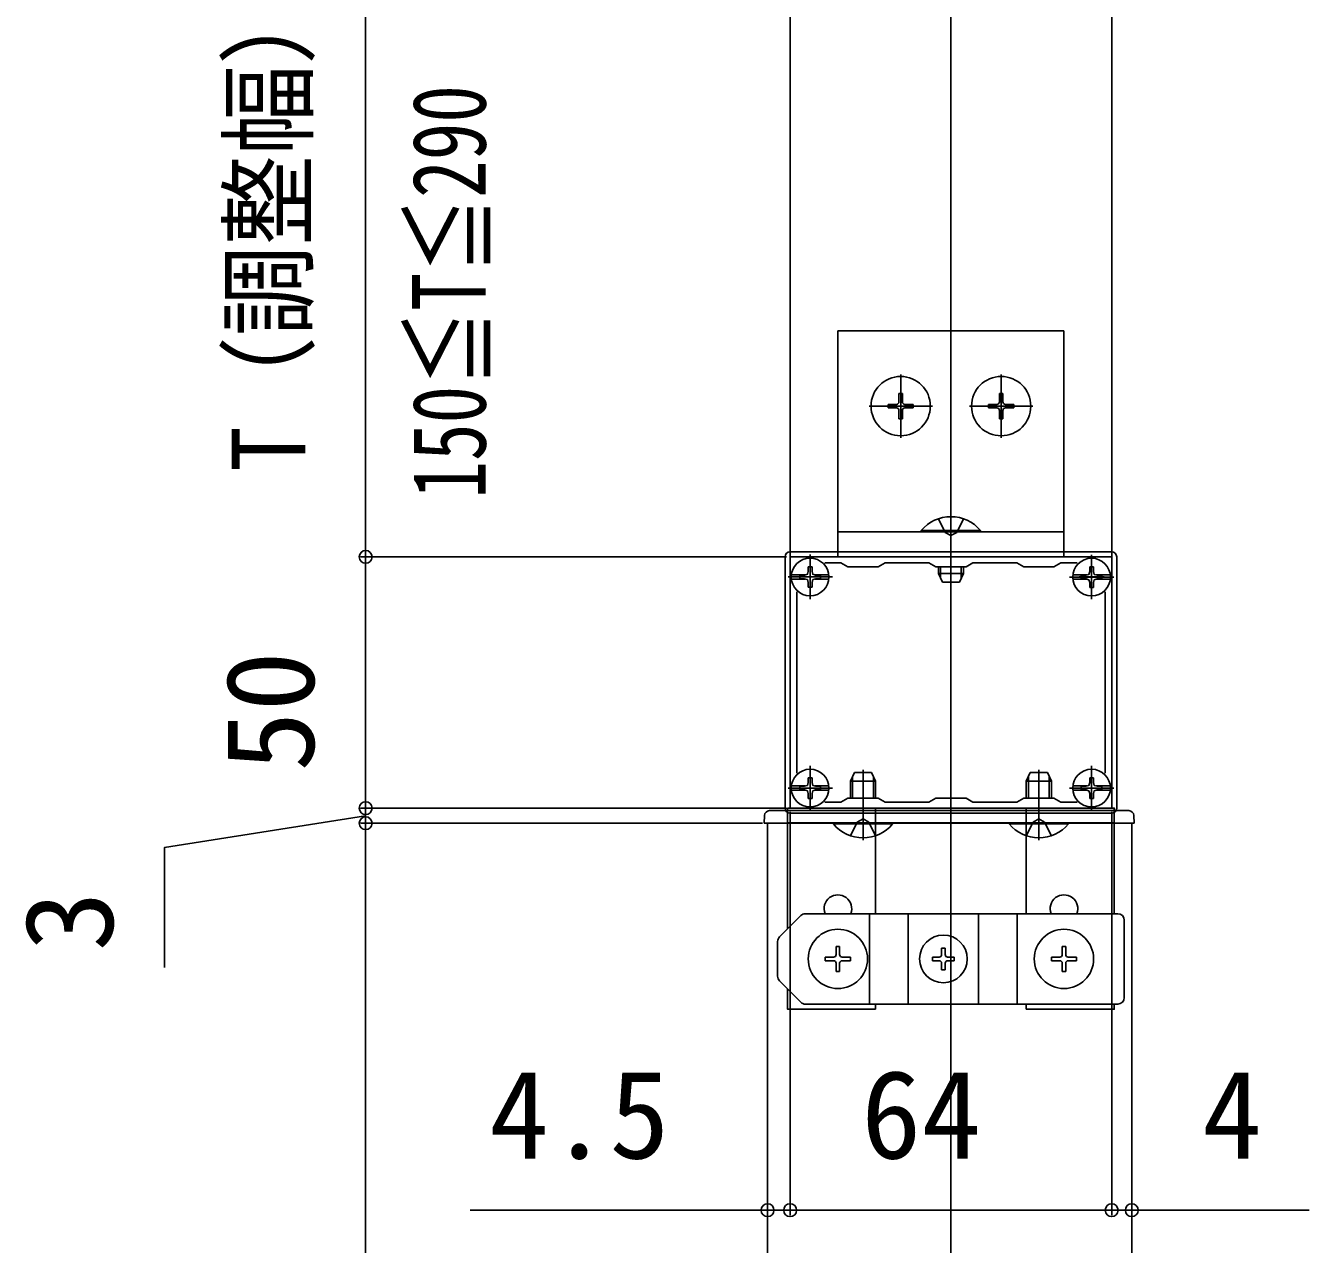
# Model space of a CAD drawing. Units: millimetres, scale not verified. Extents: x -1050 to 1050, y -1571 to 1561.
# Drawn here: x -767.2 to -511.7, y -1086.6 to -844.1 of the extents above; entities that cross this region are included whole.
import ezdxf
from ezdxf.enums import TextEntityAlignment as Align

# ---------------------------------------------------------------- set-up
doc = ezdxf.new("R2010")
doc.units = ezdxf.units.MM
doc.header["$LTSCALE"] = 8
for name, color, linetype in [('0-3_YKK_11E', 7, 'Continuous'), ('0-4_YKK_12', 2, 'Continuous'), ('0-5_YKK_13', 4, 'Continuous'), ('0-6_YKK_D', 6, 'Continuous')]:
    doc.layers.add(name, color=color, linetype=linetype)
doc.styles.add('ＭＳ ゴシック', font='')
doc.styles.get('ＭＳ ゴシック').set_extended_font_data('MS Gothic')

msp = doc.modelspace()

# ---------------------------------------------------------------- linework, layer by layer
at = {"layer": '0-3_YKK_11E'}
for p, q in [((-611, -956.3), (-611, -951.3)), ((-555, -956.3), (-555, -951.3)), ((-613.5, -953.8), (-608.5, -953.8)), ((-557.5, -953.8), (-552.5, -953.8)), ((-613.7, -992.825), (-613.7, -956.775)), ((-552.3, -956.775), (-552.3, -992.825)), ((-611, -998.3), (-611, -993.3)), ((-555, -998.3), (-555, -993.3)), ((-613.5, -995.8), (-608.5, -995.8)), ((-557.5, -995.8), (-552.5, -995.8))]:
    msp.add_line(p, q, dxfattribs=at)
msp.add_lwpolyline([(-615, -999.8), (-551, -999.8), (-551, -949.8), (-615, -949.8)], close=True, dxfattribs=at)
for points in [[(-608.102, -951), (-604.886, -951), (-603.5, -951.8), (-597.5, -951.8), (-596.114, -951), (-587.386, -951), (-586, -951.8), (-580, -951.8), (-578.614, -951), (-569.886, -951), (-568.5, -951.8), (-562.5, -951.8), (-561.114, -951), (-557.898, -951)], [(-557.898, -998.6), (-561.114, -998.6), (-562.5, -997.8), (-568.5, -997.8), (-569.886, -998.6), (-578.614, -998.6), (-580, -997.8), (-586, -997.8), (-587.386, -998.6), (-596.114, -998.6), (-597.5, -997.8), (-603.5, -997.8), (-604.886, -998.6), (-608.102, -998.6)]]:
    msp.add_lwpolyline(points, dxfattribs=at)
at = {"layer": '0-4_YKK_12'}
for p, q in [((-583, -655.8), (-583, -1457.3)), ((-551, -949.8), (-551, -799.8)), ((-615, -949.8), (-551, -949.8)), ((-620, -1002.8), (-547, -1002.8)), ((-619.5, -1362.3), (-619.5, -1002.8))]:
    msp.add_line(p, q, dxfattribs=at)
for points in [[(-615, -949.8), (-615, -799.8), (-612, -799.8)], [(-620, -1362.3), (-547, -1362.3), (-547, -1002.8)]]:
    msp.add_lwpolyline(points, dxfattribs=at)
at = {"layer": '0-5_YKK_13'}
for p, q in [((-605.5, -949.8), (-605.5, -904.8)), ((-560.5, -904.8), (-605.5, -904.8)), ((-560.5, -949.8), (-560.5, -904.8)), ((-593, -926.1), (-593, -913.5)), ((-573, -926.1), (-573, -913.5)), ((-599.3, -919.8), (-586.7, -919.8)), ((-595.5, -919.45), (-595.5, -920.15)), ((-595.5, -919.45), (-593.85, -919.45)), ((-593.35, -917.3), (-592.65, -917.3)), ((-593.35, -917.3), (-593.35, -918.95)), ((-592.65, -917.3), (-592.65, -918.95)), ((-592.15, -919.45), (-590.5, -919.45)), ((-590.5, -919.45), (-590.5, -920.15)), ((-579.3, -919.8), (-566.7, -919.8)), ((-575.5, -919.45), (-575.5, -920.15)), ((-575.5, -919.45), (-573.85, -919.45)), ((-573.35, -917.3), (-572.65, -917.3)), ((-573.35, -917.3), (-573.35, -918.95)), ((-572.65, -917.3), (-572.65, -918.95)), ((-572.15, -919.45), (-570.5, -919.45)), ((-570.5, -919.45), (-570.5, -920.15)), ((-595.5, -920.15), (-593.85, -920.15)), ((-593.35, -920.65), (-593.35, -922.3)), ((-593.35, -922.3), (-592.65, -922.3)), ((-592.65, -920.65), (-592.65, -922.3)), ((-592.15, -920.15), (-590.5, -920.15)), ((-575.5, -920.15), (-573.85, -920.15)), ((-573.35, -920.65), (-573.35, -922.3)), ((-573.35, -922.3), (-572.65, -922.3)), ((-572.65, -920.65), (-572.65, -922.3)), ((-572.15, -920.15), (-570.5, -920.15)), ((-585.5, -942.217), (-584.145, -944.935)), ((-583, -941.3), (-583, -955.3)), ((-580.5, -942.217), (-581.855, -944.935)), ((-560.5, -944.8), (-605.5, -944.8)), ((-588.9, -944.552), (-588.9, -944.8)), ((-577.1, -944.552), (-588.9, -944.552)), ((-588.9, -944.8), (-577.1, -944.8)), ((-583, -945.544), (-584.145, -944.935)), ((-583, -945.544), (-581.855, -944.935)), ((-577.1, -944.552), (-577.1, -944.8)), ((-616, -999.8), (-616, -949.8)), ((-615, -948.8), (-551, -948.8)), ((-611.027, -949.346), (-611.027, -958.225)), ((-560.5, -949.8), (-605.5, -949.8)), ((-555, -949.361), (-555, -958.239)), ((-550, -949.8), (-550, -999.8)), ((-611.402, -951.75), (-610.652, -951.75)), ((-611.402, -951.75), (-611.402, -952.7)), ((-610.652, -952.7), (-610.652, -951.75)), ((-585.5, -951.8), (-585.5, -953.1)), ((-585.067, -951.8), (-585.067, -954.02)), ((-580.933, -951.8), (-580.933, -954.02)), ((-580.5, -951.8), (-580.5, -953.1)), ((-555.375, -951.764), (-554.625, -951.764)), ((-555.375, -951.764), (-555.375, -952.714)), ((-554.625, -952.714), (-554.625, -951.764)), ((-615.411, -953.8), (-606.589, -953.8)), ((-611.944, -953.375), (-614.753, -953.375)), ((-611.944, -954.225), (-614.753, -954.225)), ((-613.077, -953.425), (-612.127, -953.425)), ((-613.077, -954.175), (-613.077, -953.425)), ((-612.127, -954.175), (-613.077, -954.175)), ((-612.127, -954.175), (-611.557, -954.33)), ((-611.557, -954.33), (-611.402, -954.9)), ((-611.402, -954.9), (-611.402, -955.85)), ((-610.497, -954.33), (-610.652, -954.9)), ((-610.652, -955.85), (-610.652, -954.9)), ((-609.927, -954.175), (-610.497, -954.33)), ((-610.111, -953.375), (-607.301, -953.375)), ((-610.111, -954.225), (-607.301, -954.225)), ((-609.927, -953.425), (-608.977, -953.425)), ((-608.977, -954.175), (-609.927, -954.175)), ((-608.977, -953.425), (-608.977, -954.175)), ((-580.5, -953.1), (-585.5, -953.1)), ((-584.7, -954.8), (-585.5, -953.1)), ((-581.3, -954.8), (-584.7, -954.8)), ((-580.5, -953.1), (-581.3, -954.8)), ((-559.384, -953.814), (-550.562, -953.814)), ((-555.917, -953.389), (-558.726, -953.389)), ((-555.917, -954.239), (-558.726, -954.239)), ((-557.05, -953.439), (-556.1, -953.439)), ((-557.05, -954.189), (-557.05, -953.439)), ((-556.1, -954.189), (-557.05, -954.189)), ((-556.1, -954.189), (-555.53, -954.345)), ((-555.53, -954.345), (-555.375, -954.914)), ((-555.375, -954.914), (-555.375, -955.864)), ((-554.47, -954.345), (-554.625, -954.914)), ((-554.625, -955.864), (-554.625, -954.914)), ((-553.9, -954.189), (-554.47, -954.345)), ((-554.083, -953.389), (-551.274, -953.389)), ((-554.083, -954.239), (-551.274, -954.239)), ((-553.9, -953.439), (-552.95, -953.439)), ((-552.95, -954.189), (-553.9, -954.189)), ((-552.95, -953.439), (-552.95, -954.189)), ((-610.652, -955.85), (-611.402, -955.85)), ((-554.625, -955.864), (-555.375, -955.864)), ((-611.402, -993.75), (-610.652, -993.75)), ((-611.402, -993.75), (-611.402, -994.7)), ((-611.027, -991.346), (-611.027, -1000.225)), ((-610.652, -994.7), (-610.652, -993.75)), ((-603, -994.4), (-602.2, -992.7)), ((-602.567, -997.8), (-602.567, -993.48)), ((-602.2, -992.7), (-598.8, -992.7)), ((-600.5, -1006.2), (-600.5, -992.2)), ((-598.8, -992.7), (-598, -994.4)), ((-598.433, -997.8), (-598.433, -993.48)), ((-568, -994.4), (-567.2, -992.7)), ((-567.567, -997.8), (-567.567, -993.48)), ((-567.2, -992.7), (-563.8, -992.7)), ((-565.5, -1006.2), (-565.5, -992.2)), ((-563.8, -992.7), (-563, -994.4)), ((-563.433, -997.8), (-563.433, -993.48)), ((-555.375, -993.75), (-554.625, -993.75)), ((-555.375, -993.75), (-555.375, -994.7)), ((-555, -991.346), (-555, -1000.225)), ((-554.625, -994.7), (-554.625, -993.75)), ((-615.411, -995.8), (-606.589, -995.8)), ((-611.944, -995.375), (-614.753, -995.375)), ((-611.944, -996.225), (-614.753, -996.225)), ((-613.077, -995.425), (-612.127, -995.425)), ((-613.077, -996.175), (-613.077, -995.425)), ((-612.127, -996.175), (-613.077, -996.175)), ((-612.127, -996.175), (-611.557, -996.33)), ((-611.557, -996.33), (-611.402, -996.9)), ((-610.497, -996.33), (-610.652, -996.9)), ((-609.927, -996.175), (-610.497, -996.33)), ((-610.111, -995.375), (-607.301, -995.375)), ((-610.111, -996.225), (-607.301, -996.225)), ((-609.927, -995.425), (-608.977, -995.425)), ((-608.977, -996.175), (-609.927, -996.175)), ((-608.977, -995.425), (-608.977, -996.175)), ((-603, -997.8), (-603, -994.4)), ((-603, -994.4), (-598, -994.4)), ((-598, -997.8), (-598, -994.4)), ((-568, -997.8), (-568, -994.4)), ((-568, -994.4), (-563, -994.4)), ((-563, -997.8), (-563, -994.4)), ((-559.384, -995.8), (-550.562, -995.8)), ((-555.917, -995.375), (-558.726, -995.375)), ((-555.917, -996.225), (-558.726, -996.225)), ((-557.05, -995.425), (-556.1, -995.425)), ((-557.05, -996.175), (-557.05, -995.425)), ((-556.1, -996.175), (-557.05, -996.175)), ((-556.1, -996.175), (-555.53, -996.33)), ((-555.53, -996.33), (-555.375, -996.9)), ((-554.47, -996.33), (-554.625, -996.9)), ((-553.9, -996.175), (-554.47, -996.33)), ((-554.083, -995.375), (-551.274, -995.375)), ((-554.083, -996.225), (-551.274, -996.225)), ((-553.9, -995.425), (-552.95, -995.425)), ((-552.95, -996.175), (-553.9, -996.175)), ((-552.95, -995.425), (-552.95, -996.175)), ((-611.402, -996.9), (-611.402, -997.85)), ((-610.652, -997.85), (-611.402, -997.85)), ((-610.652, -997.85), (-610.652, -996.9)), ((-555.375, -996.9), (-555.375, -997.85)), ((-554.625, -997.85), (-555.375, -997.85)), ((-554.625, -997.85), (-554.625, -996.9)), ((-620.104, -1001.239), (-620.2, -1002.8)), ((-551, -1000.8), (-615, -1000.8)), ((-548.829, -1000.3), (-547.594, -1000.3)), ((-546.595, -1001.239), (-546.5, -1002.8)), ((-617.569, -1002.8), (-620.2, -1002.8)), ((-548.697, -1002.8), (-617.569, -1002.8)), ((-615.5, -1002.7), (-550.5, -1002.7)), ((-594.6, -1002.7), (-606.4, -1002.7)), ((-606.4, -1002.948), (-606.4, -1002.7)), ((-606.4, -1002.948), (-594.6, -1002.948)), ((-603, -1005.283), (-601.645, -1002.565)), ((-600.5, -1001.956), (-601.645, -1002.565)), ((-600.5, -1001.956), (-599.355, -1002.565)), ((-598, -1005.283), (-599.355, -1002.565)), ((-594.6, -1002.948), (-594.6, -1002.7)), ((-559.6, -1002.7), (-571.4, -1002.7)), ((-571.4, -1002.948), (-571.4, -1002.7)), ((-571.4, -1002.948), (-559.6, -1002.948)), ((-568, -1005.283), (-566.645, -1002.565)), ((-565.5, -1001.956), (-566.645, -1002.565)), ((-565.5, -1001.956), (-564.355, -1002.565)), ((-563, -1005.283), (-564.355, -1002.565)), ((-559.6, -1002.948), (-559.6, -1002.7)), ((-546.5, -1002.8), (-548.697, -1002.8)), ((-612.881, -1021.181), (-617.119, -1025.419)), ((-549.8, -1020.8), (-611.962, -1020.8)), ((-599.2, -1020.8), (-599.2, -1038.8)), ((-591.5, -1020.8), (-591.5, -1038.8)), ((-577.5, -1020.8), (-577.5, -1038.8)), ((-569.8, -1020.8), (-569.8, -1038.8)), ((-548.5, -1037.5), (-548.5, -1022.1)), ((-617.5, -1026.338), (-617.5, -1033.262)), ((-608, -1029.45), (-608, -1030.15)), ((-608, -1029.45), (-606.35, -1029.45)), ((-605.85, -1027.3), (-605.15, -1027.3)), ((-605.85, -1027.3), (-605.85, -1028.95)), ((-605.15, -1027.3), (-605.15, -1028.95)), ((-604.65, -1029.45), (-603, -1029.45)), ((-603, -1029.45), (-603, -1030.15)), ((-586.65, -1029.45), (-586.65, -1030.15)), ((-586.65, -1029.45), (-585.35, -1029.45)), ((-584.85, -1027.65), (-584.15, -1027.65)), ((-584.85, -1027.65), (-584.85, -1028.95)), ((-584.15, -1027.65), (-584.15, -1028.95)), ((-583.65, -1029.45), (-582.35, -1029.45)), ((-582.35, -1029.45), (-582.35, -1030.15)), ((-563, -1029.45), (-563, -1030.15)), ((-563, -1029.45), (-561.35, -1029.45)), ((-560.85, -1027.3), (-560.15, -1027.3)), ((-560.85, -1027.3), (-560.85, -1028.95)), ((-560.15, -1027.3), (-560.15, -1028.95)), ((-559.65, -1029.45), (-558, -1029.45)), ((-558, -1029.45), (-558, -1030.15)), ((-608, -1030.15), (-606.35, -1030.15)), ((-605.85, -1030.65), (-605.85, -1032.3)), ((-605.15, -1030.65), (-605.15, -1032.3)), ((-604.65, -1030.15), (-603, -1030.15)), ((-586.65, -1030.15), (-585.35, -1030.15)), ((-584.85, -1030.65), (-584.85, -1031.95)), ((-584.85, -1031.95), (-584.15, -1031.95)), ((-584.15, -1030.65), (-584.15, -1031.95)), ((-583.65, -1030.15), (-582.35, -1030.15)), ((-563, -1030.15), (-561.35, -1030.15)), ((-560.85, -1030.65), (-560.85, -1032.3)), ((-560.15, -1030.65), (-560.15, -1032.3)), ((-559.65, -1030.15), (-558, -1030.15)), ((-617.119, -1034.181), (-612.881, -1038.419)), ((-605.85, -1032.3), (-605.15, -1032.3)), ((-560.85, -1032.3), (-560.15, -1032.3)), ((-549.8, -1038.8), (-611.962, -1038.8)), ((-598, -1038.8), (-598, -1039.8)), ((-568, -1038.8), (-568, -1039.8))]:
    msp.add_line(p, q, dxfattribs=at)
for points in [[(-611.402, -952.7), (-611.557, -953.27), (-612.127, -953.425)], [(-610.652, -952.7), (-610.497, -953.27), (-609.927, -953.425)], [(-555.375, -952.714), (-555.53, -953.284), (-556.1, -953.439)], [(-554.625, -952.714), (-554.47, -953.284), (-553.9, -953.439)], [(-611.402, -994.7), (-611.557, -995.27), (-612.127, -995.425)], [(-610.652, -994.7), (-610.497, -995.27), (-609.927, -995.425)], [(-555.375, -994.7), (-555.53, -995.27), (-556.1, -995.425)], [(-554.625, -994.7), (-554.47, -995.27), (-553.9, -995.425)], [(-619.106, -1000.3), (-617.626, -1000.3), (-548.829, -1000.3)], [(-615.5, -999.8), (-550.5, -999.8), (-550.5, -999.8), (-550.5, -1020.8)], [(-615.5, -1023.8), (-615.5, -999.8), (-615.5, -999.8)], [(-598, -999.8), (-598, -999.8), (-598, -1020.8)], [(-568, -999.8), (-568, -999.8), (-568, -1020.8)], [(-598, -1039.8), (-615.5, -1039.8), (-615.5, -1035.8)], [(-550.5, -1038.8), (-550.5, -1039.8), (-568, -1039.8)]]:
    msp.add_lwpolyline(points, dxfattribs=at)
for centre, radius in [((-593, -919.8), 5.9), ((-573, -919.8), 5.9), ((-611.027, -953.8), 3.75), ((-555, -953.814), 3.75), ((-611.027, -995.8), 3.75), ((-555, -995.8), 3.75), ((-605.5, -1029.8), 5.9), ((-560.5, -1029.8), 5.9), ((-584.5, -1029.8), 4.75)]:
    msp.add_circle(centre, radius, dxfattribs=at)
for centre, radius, start, end in [((-593.85, -918.95), 0.5, 270, 0), ((-592.15, -918.95), 0.5, 180, 270), ((-573.85, -918.95), 0.5, 270, 0), ((-572.15, -918.95), 0.5, 180, 270), ((-593.85, -920.65), 0.5, 0, 90), ((-592.15, -920.65), 0.5, 90, 180), ((-573.85, -920.65), 0.5, 0, 90), ((-572.15, -920.65), 0.5, 90, 180), ((-583, -949.5), 7.7, 39.98312, 140.01688), ((-615, -949.8), 1, 90, 180), ((-551, -949.8), 1, 0, 90), ((-619.106, -1001.3), 1, 90, 176.5), ((-615, -999.8), 1, 180, 270), ((-551, -999.8), 1, 270, 0), ((-547.594, -1001.3), 1, 3.5, 90), ((-600.5, -998), 7.7, 219.98312, 320.01688), ((-565.5, -998), 7.7, 219.98312, 320.01688), ((-605.5, -1019.8), 2.75, 338.67631, 201.32369), ((-560.5, -1019.8), 2.75, 338.67631, 201.32369), ((-611.962, -1022.1), 1.3, 90, 135), ((-549.8, -1022.1), 1.3, 0, 90), ((-616.2, -1026.338), 1.3, 135, 180), ((-606.35, -1028.95), 0.5, 270, 0), ((-604.65, -1028.95), 0.5, 180, 270), ((-585.35, -1028.95), 0.5, 270, 0), ((-583.65, -1028.95), 0.5, 180, 270), ((-561.35, -1028.95), 0.5, 270, 0), ((-559.65, -1028.95), 0.5, 180, 270), ((-606.35, -1030.65), 0.5, 0, 90), ((-604.65, -1030.65), 0.5, 90, 180), ((-585.35, -1030.65), 0.5, 0, 90), ((-583.65, -1030.65), 0.5, 90, 180), ((-561.35, -1030.65), 0.5, 0, 90), ((-559.65, -1030.65), 0.5, 90, 180), ((-616.2, -1033.262), 1.3, 180, 225), ((-611.962, -1037.5), 1.3, 225, 270), ((-549.8, -1037.5), 1.3, 270, 0)]:
    msp.add_arc(centre, radius, start, end, dxfattribs=at)
at = {"layer": '0-6_YKK_D'}
for p, q in [((-699.5, -799.8), (-699.5, -949.8)), ((-615.7, -949.8), (-700.5, -949.8)), ((-615.7, -949.8), (-700.5, -949.8)), ((-699.5, -949.8), (-699.5, -999.8)), ((-699.5, -999.8), (-699.5, -994.7)), ((-615.7, -999.8), (-700.5, -999.8)), ((-615.7, -999.8), (-700.5, -999.8)), ((-699.5, -999.8), (-699.5, -1002.8)), ((-699.5, -999.8), (-699.5, -1002.8)), ((-615, -1000.5), (-615, -1080.8)), ((-615, -1000.5), (-615, -1080.8)), ((-551, -1000.5), (-551, -1080.8)), ((-551, -1000.5), (-551, -1080.8)), ((-621.2, -1002.8), (-700.5, -1002.8)), ((-620.5, -1002.8), (-700.5, -1002.8)), ((-699.5, -1002.8), (-699.5, -1007.9)), ((-699.5, -1002.8), (-699.5, -1362.3)), ((-619.5, -1003.8), (-619.5, -1080.8)), ((-547, -1012.8), (-547, -1080.8)), ((-619.5, -1079.8), (-678.7, -1079.8)), ((-615, -1079.8), (-619.5, -1079.8)), ((-615, -1079.8), (-609.9, -1079.8)), ((-615, -1079.8), (-551, -1079.8)), ((-551, -1079.8), (-556.1, -1079.8)), ((-551, -1079.8), (-547, -1079.8)), ((-547, -1079.8), (-511.664, -1079.8))]:
    msp.add_line(p, q, dxfattribs=at)
msp.add_lwpolyline([(-699.5, -1001.3), (-739.5, -1007.598), (-739.5, -1031.507)], dxfattribs=at)
for centre in [(-699.5, -949.8), (-699.5, -949.8), (-699.5, -999.8), (-699.5, -999.8), (-699.5, -1002.8), (-699.5, -1002.8), (-619.5, -1079.8), (-615, -1079.8), (-615, -1079.8), (-551, -1079.8), (-551, -1079.8), (-547, -1079.8)]:
    msp.add_circle(centre, 1.275, dxfattribs=at)

# ---------------------------------------------------------------- texts
at = {"layer": '0-6_YKK_D', "style": 'ＭＳ ゴシック'}
for s, width, p in [('T（調整幅）', 0.9, (-707.114, -932.84)), ('150≦T≦290', 0.75, (-671.205, -938.194))]:
    msp.add_text(s, height=14.66, rotation=90, dxfattribs=dict(at, width=width)).set_placement(p, align=Align.BOTTOM_LEFT)
for s, p in [('50', (-704.5, -992.527)), ('3', (-744.5, -1028.279))]:
    msp.add_text(s, height=17.6, rotation=90, dxfattribs=at).set_placement(p, align=Align.BOTTOM_LEFT)
for s, p in [('4.5', (-674.927, -1074.8)), ('64', (-600.864, -1074.8)), ('4', (-533.027, -1074.8))]:
    msp.add_text(s, height=17.6, dxfattribs=at).set_placement(p, align=Align.BOTTOM_LEFT)

doc.saveas('drawing.dxf')
